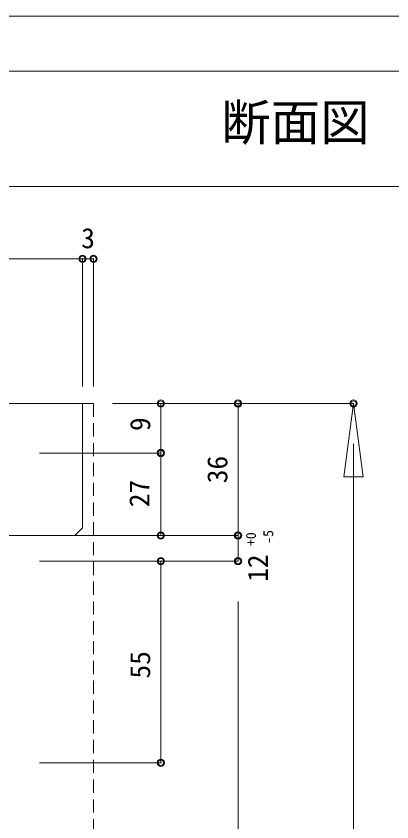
# Model space of a CAD drawing. Units: millimetres on the paper, enlarged 5 times, with parts at other scales. Extents: x -992 to 1008, y -685 to 700.
# Drawn here: x -516.6 to -345.7, y 333.6 to 700 of the extents above; entities that cross this region are included whole.
import ezdxf
from ezdxf.enums import TextEntityAlignment as Align

# ---------------------------------------------------------------- set-up
doc = ezdxf.new("R2010")
doc.units = ezdxf.units.MM
doc.header["$LTSCALE"] = 5
doc.header["$PDMODE"] = 32
doc.header["$PDSIZE"] = 2.5
doc.linetypes.add('DASHED1', pattern=[1.8, 1.2, -0.6])
for name, color, linetype, lineweight in [('1-0_H-SYM', 7, 'Continuous', 20), ('1-1_0', 7, 'Continuous', 20), ('2-0_18', 7, 'Continuous', 18)]:
    doc.layers.add(name, color=color, linetype=linetype, lineweight=lineweight)
doc.styles.add('ＭＳ ゴシック', font='')
doc.styles.get('ＭＳ ゴシック').set_extended_font_data('MS Gothic')

msp = doc.modelspace()

# ---------------------------------------------------------------- linework, layer by layer
at = {"layer": '1-0_H-SYM'}
for p, q in [((-967.5, 675), (197.5, 675)), ((-967.5, 622.5), (197.5, 622.5)), ((-967.5, 622.5), (197.5, 622.5))]:
    msp.add_line(p, q, dxfattribs=at)
at = {"layer": '1-1_0'}
msp.add_line((-967.5, 675), (197.5, 675), dxfattribs=at)
msp.add_lwpolyline([(-992.5, -685), (1007.5, -685), (1007.5, 700), (-992.5, 700)], close=True, dxfattribs=at)
at = {"layer": '2-0_18', "color": 4}
for p, q in [((-729.783, 589.637), (-486.45, 589.637)), ((-486.45, 589.637), (-486.45, 531.538)), ((-486.45, 589.637), (-481.45, 589.637)), ((-481.45, 589.637), (-481.45, 531.538)), ((-363.2, 523.824), (-472.869, 523.824)), ((-450.816, 523.824), (-450.816, 463.824)), ((-415.724, 463.824), (-415.724, 523.824)), ((-363.2, 505.491), (-363.2, 41.511)), ((-505.974, 501.324), (-450.816, 501.324)), ((-415.724, 463.824), (-505.974, 463.824)), ((-415.724, 452.157), (-415.724, 463.824)), ((-505.974, 452.157), (-415.724, 452.157)), ((-450.816, 452.157), (-450.816, 360.491)), ((-415.724, 433.824), (-415.724, 54.062)), ((-505.974, 360.491), (-450.816, 360.491))]:
    msp.add_line(p, q, dxfattribs=at)
at = {"layer": '2-0_18'}
for p, q in [((-734.783, 523.824), (-481.45, 523.824)), ((-486.45, 467.36), (-486.45, 523.824)), ((-489.985, 463.824), (-486.45, 467.36)), ((-489.985, 463.824), (-523.95, 463.824)), ((-481.45, 463.824), (-481.45, 463.824))]:
    msp.add_line(p, q, dxfattribs=at)
at = {"layer": '2-0_18', "linetype": 'DASHED1', "lineweight": 20}
msp.add_line((-481.45, 523.824), (-481.45, 41.562), dxfattribs=at)
at = {"layer": '2-0_18', "color": 4}
msp.add_lwpolyline([(-367.533, 490.49), (-363.2, 523.824), (-358.866, 490.49)], close=True, dxfattribs=at)
for centre in [(-486.45, 589.637), (-481.45, 589.637), (-450.816, 523.824), (-415.724, 523.824), (-363.2, 523.824), (-450.816, 501.324), (-450.816, 463.824), (-415.724, 463.824), (-450.816, 452.157), (-415.724, 452.157), (-450.816, 360.491)]:
    msp.add_circle(centre, 1.667, dxfattribs=at)
at = {"layer": '2-0_18', "color": 1}
for p in [(-486.45, 589.637), (-481.45, 589.637), (-415.724, 523.824), (-415.724, 463.824), (-415.724, 452.157)]:
    msp.add_point(p, dxfattribs=at)
at = {"layer": '2-0_18', "color": 4}
for p in [(-486.45, 589.637), (-481.45, 589.637), (-450.816, 523.824), (-415.724, 523.824), (-450.816, 501.324), (-450.816, 463.824), (-415.724, 463.824), (-450.816, 452.157), (-415.724, 452.157), (-450.816, 360.491)]:
    msp.add_point(p, dxfattribs=at)
at = {"layer": '2-0_18', "color": 5}
for p in [(-486.45, 589.637), (-481.45, 589.637), (-450.816, 523.824), (-415.724, 523.824), (-363.2, 523.824), (-450.816, 501.324), (-450.816, 463.824), (-415.724, 463.824), (-450.816, 452.157), (-415.724, 452.157), (-450.816, 360.491)]:
    msp.add_point(p, dxfattribs=at)
at = {"layer": '2-0_18'}
msp.add_point((-450.816, 523.824), dxfattribs=at)

# ---------------------------------------------------------------- texts
at = {"layer": '1-1_0', "style": 'ＭＳ ゴシック'}
msp.add_text('断面図', height=16.5, dxfattribs=at).set_placement((-423.371, 638.489), align=Align.BOTTOM_LEFT)
at = {"layer": '2-0_18', "style": 'ＭＳ ゴシック'}
msp.add_text('3', height=9.164, dxfattribs=at).set_placement((-487.024, 591.696), align=Align.BOTTOM_LEFT)
for s, height, p in [('9', 9.164, (-452.899, 511.324)), ('36', 9.164, (-417.808, 487.574)), ('27', 9.164, (-453.271, 476.68)), ('-5', 4.582, (-398.336, 460.061)), ('+0', 4.582, (-406.16, 459.041)), ('12', 9.164, (-399.378, 442.734)), ('55', 9.164, (-452.927, 398.763))]:
    msp.add_text(s, height=height, rotation=90, dxfattribs=at).set_placement(p, align=Align.BOTTOM_LEFT)

doc.saveas('drawing.dxf')
